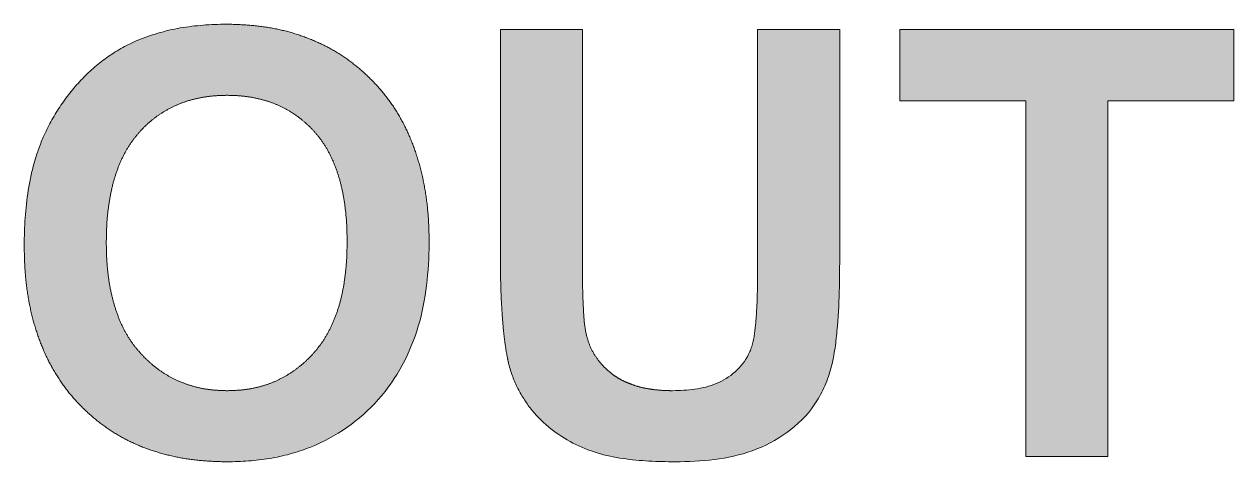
# Model space of a CAD drawing. Extents: x 222 to 1672, y 144 to 807.
# Drawn here: x 457.51 to 463.18, y 445.69 to 447.74 of the extents above; entities that cross this region are included whole.
import ezdxf

# ---------------------------------------------------------------- set-up
doc = ezdxf.new("R2010")
doc.units = 0
doc.header["$LTSCALE"] = 2
doc.header["$MEASUREMENT"] = 0
doc.linetypes.add('PHANTOM', pattern=[12.7, 6.35, -1.27, 1.27, -1.27, 1.27, -1.27])
doc.layers.get('0').update_dxf_attribs({"linetype": 'CONTINUOUS'})
doc.layers.add('DIM', color=7, linetype='CONTINUOUS')

msp = doc.modelspace()

# ---------------------------------------------------------------- hatches: boundary and pattern name
at = {"layer": 'DIM', "lineweight": 5}
h = msp.add_hatch(color=256, dxfattribs=at)
edge = h.paths.add_edge_path(flags=0)
edge.add_spline(control_points=[(458.03376, 447.665), (457.98475, 447.64251), (457.93759, 447.61714), (457.85191, 447.5551), (457.81216, 447.51992), (457.73855, 447.44172), (457.70538, 447.39972), (457.64573, 447.31043), (457.62138, 447.2628), (457.59866, 447.21428)], knot_values=[0, 0, 0, 0, 0.25, 0.25, 0.5, 0.5, 0.75, 0.75, 1, 1, 1, 1], weights=[1, 1, 1, 1, 1, 1, 1, 1, 1, 1], degree=3, periodic=0)
edge.add_spline(control_points=[(457.59866, 447.21428), (457.58228, 447.17406), (457.56709, 447.13352), (457.54411, 447.05034), (457.53554, 447.00793), (457.5143, 446.87943), (457.50982, 446.79261), (457.50932, 446.70586)], knot_values=[0, 0, 0, 0, 0.25, 0.25, 0.5, 0.5, 1, 1, 1, 1], weights=[1, 1, 1, 1, 1, 1, 1, 1], degree=3, periodic=0)
edge.add_spline(control_points=[(457.50932, 446.70586), (457.51004, 446.66737), (457.51143, 446.59245), (457.52378, 446.48326), (457.54336, 446.3803), (457.57208, 446.28384), (457.60787, 446.19334), (457.65288, 446.10971), (457.70481, 446.0317), (457.76568, 445.96129), (457.83282, 445.89806), (457.90584, 445.84254), (457.98485, 445.79599), (458.0693, 445.7577), (458.15944, 445.7286), (458.25487, 445.70719), (458.35609, 445.69488), (458.42542, 445.69313), (458.46084, 445.69224)], knot_values=[0, 0, 0, 0, 0.0733974, 0.1428423, 0.2092771, 0.2730235, 0.3345088, 0.3945577, 0.4538259, 0.5128901, 0.57163, 0.6294471, 0.6874558, 0.7461609, 0.8059244, 0.8677789, 0.9324468, 1, 1, 1, 1], weights=[1, 1, 1, 1, 1, 1, 1, 1, 1, 1, 1, 1, 1, 1, 1, 1, 1, 1, 1], degree=3, periodic=0)
edge.add_spline(control_points=[(458.46084, 445.69224), (458.5269, 445.69391), (458.59283, 445.69691), (458.72311, 445.71863), (458.78721, 445.73595), (458.97005, 445.80783), (459.08033, 445.88575), (459.25612, 446.08266), (459.31782, 446.20235), (459.39322, 446.45374), (459.40433, 446.58371), (459.40675, 446.71508)], knot_values=[0, 0, 0, 0, 0.125, 0.125, 0.25, 0.25, 0.5, 0.5, 0.75, 0.75, 1, 1, 1, 1], weights=[1, 1, 1, 1, 1, 1, 1, 1, 1, 1, 1, 1], degree=3, periodic=0)
edge.add_spline(control_points=[(459.40675, 446.71508), (459.40602, 446.75437), (459.40459, 446.83088), (459.39247, 446.9424), (459.3722, 447.04724), (459.34374, 447.14559), (459.30733, 447.23736), (459.26265, 447.32262), (459.20955, 447.40109), (459.14856, 447.47247), (459.08084, 447.5361), (459.00749, 447.59187), (458.92865, 447.63901), (458.8442, 447.67702), (458.75481, 447.70742), (458.6597, 447.72846), (458.5592, 447.74092), (458.49039, 447.74264), (458.45523, 447.74352)], knot_values=[0, 0, 0, 0, 0.0743618, 0.1447927, 0.2120174, 0.2762552, 0.3383112, 0.3985791, 0.4581039, 0.5172729, 0.5759289, 0.6336658, 0.6913678, 0.7494017, 0.808636, 0.8697791, 0.9334594, 1, 1, 1, 1], weights=[1, 1, 1, 1, 1, 1, 1, 1, 1, 1, 1, 1, 1, 1, 1, 1, 1, 1, 1], degree=3, periodic=0)
edge.add_spline(control_points=[(458.45523, 447.74352), (458.38324, 447.74266), (458.31156, 447.738), (458.16948, 447.7134), (458.10036, 447.69232), (458.03376, 447.665)], knot_values=[0, 0, 0, 0, 0.5, 0.5, 1, 1, 1, 1], weights=[1, 1, 1, 1, 1, 1], degree=3, periodic=0)
edge = h.paths.add_edge_path(flags=0)
edge.add_spline(control_points=[(459.02214, 446.72469), (459.02176, 446.69649), (459.02102, 446.64172), (459.01303, 446.56239), (459.00149, 446.48835), (458.98425, 446.4198), (458.96187, 446.35672), (458.93465, 446.29902), (458.90238, 446.24688), (458.8655, 446.20024), (458.82435, 446.15946), (458.78069, 446.12343), (458.73386, 446.09341), (458.68465, 446.0681), (458.63239, 446.04901), (458.57735, 446.03526), (458.51957, 446.02724), (458.4801, 446.02614), (458.46004, 446.02557)], knot_values=[0, 0, 0, 0, 0.0834026, 0.1619943, 0.2356551, 0.3049397, 0.3708004, 0.4333645, 0.4933397, 0.5518378, 0.6088328, 0.6644329, 0.7190114, 0.7730828, 0.827837, 0.8832261, 0.9406685, 1, 1, 1, 1], weights=[1, 1, 1, 1, 1, 1, 1, 1, 1, 1, 1, 1, 1, 1, 1, 1, 1, 1, 1], degree=3, periodic=0)
edge.add_spline(control_points=[(458.46004, 446.02557), (458.43999, 446.02615), (458.40052, 446.02728), (458.34267, 446.03513), (458.28774, 446.0495), (458.23525, 446.06865), (458.18551, 446.0937), (458.13809, 446.12382), (458.0941, 446.16025), (458.05273, 446.20153), (458.01486, 446.24791), (457.9823, 446.30005), (457.95507, 446.35741), (457.9327, 446.41984), (457.91502, 446.48739), (457.90299, 446.56008), (457.89506, 446.63784), (457.89432, 446.69142), (457.89393, 446.71908)], knot_values=[0, 0, 0, 0, 0.0595377, 0.1171798, 0.172859, 0.2278035, 0.2827709, 0.3378725, 0.3942238, 0.4519776, 0.5111751, 0.5715687, 0.6339923, 0.6993357, 0.768192, 0.841001, 0.9178928, 1, 1, 1, 1], weights=[1, 1, 1, 1, 1, 1, 1, 1, 1, 1, 1, 1, 1, 1, 1, 1, 1, 1, 1], degree=3, periodic=0)
edge.add_spline(control_points=[(457.89393, 446.71908), (457.89438, 446.74714), (457.89524, 446.80149), (457.90231, 446.88027), (457.91492, 446.95344), (457.93128, 447.02147), (457.95351, 447.08394), (457.98023, 447.14112), (458.01195, 447.19287), (458.04874, 447.23871), (458.0892, 447.27927), (458.13305, 447.31431), (458.18015, 447.34387), (458.23009, 447.36825), (458.28324, 447.38743), (458.33949, 447.40031), (458.39876, 447.40861), (458.43931, 447.40965), (458.46004, 447.41019)], knot_values=[0, 0, 0, 0, 0.0830901, 0.1609354, 0.2339541, 0.3028278, 0.3678762, 0.4299756, 0.489466, 0.547157, 0.6036493, 0.6588078, 0.7130151, 0.768026, 0.8230709, 0.8799592, 0.9386341, 1, 1, 1, 1], weights=[1, 1, 1, 1, 1, 1, 1, 1, 1, 1, 1, 1, 1, 1, 1, 1, 1, 1, 1], degree=3, periodic=0)
edge.add_spline(control_points=[(458.46004, 447.41019), (458.48077, 447.40965), (458.52131, 447.40858), (458.58049, 447.40042), (458.63657, 447.38715), (458.68971, 447.36897), (458.73935, 447.34446), (458.78605, 447.31535), (458.82915, 447.28032), (458.86949, 447.24073), (458.90571, 447.19524), (458.93693, 447.144), (458.9635, 447.08745), (458.98505, 447.02539), (459.00173, 446.95791), (459.0136, 446.88503), (459.02088, 446.8067), (459.02171, 446.75262), (459.02214, 446.72469)], knot_values=[0, 0, 0, 0, 0.061789, 0.1208686, 0.1777615, 0.2334288, 0.2879285, 0.3425096, 0.3971779, 0.4532156, 0.5107448, 0.5700975, 0.6317349, 0.6967238, 0.765686, 0.8387495, 0.916735, 1, 1, 1, 1], weights=[1, 1, 1, 1, 1, 1, 1, 1, 1, 1, 1, 1, 1, 1, 1, 1, 1, 1, 1], degree=3, periodic=0)
h = msp.add_hatch(color=256, dxfattribs=at)
edge = h.paths.add_edge_path(flags=0)
edge.add_spline(control_points=[(460.54698, 446.02557), (460.53268, 446.02578), (460.50484, 446.02618), (460.46419, 446.03002), (460.42586, 446.03536), (460.38976, 446.04334), (460.35621, 446.05422), (460.32479, 446.06717), (460.29528, 446.08164), (460.26052, 446.1053), (460.22211, 446.13876), (460.18444, 446.18567), (460.15593, 446.2389), (460.14558, 446.27784), (460.14033, 446.29761)], knot_values=[0, 0, 0, 0, 0.0803892, 0.1565413, 0.2294004, 0.2979068, 0.36417, 0.4274865, 0.4889498, 0.5485211, 0.6634667, 0.7740687, 0.8852632, 1, 1, 1, 1], weights=[1, 1, 1, 1, 1, 1, 1, 1, 1, 1, 1, 1, 1, 1, 1], degree=3, periodic=0)
edge.add_spline(control_points=[(460.14033, 446.29761), (460.13072, 446.3529), (460.12874, 446.40882), (460.12464, 446.52065), (460.1251, 446.5766), (460.1247, 446.63254)], knot_values=[0, 0, 0, 0, 0.5, 0.5, 1, 1, 1, 1], weights=[1, 1, 1, 1, 1, 1], degree=3, periodic=0)
edge.add_line((460.1247, 446.63254), (460.1247, 447.71788))
edge.add_line((460.1247, 447.71788), (459.74009, 447.71788))
edge.add_line((459.74009, 447.71788), (459.74009, 446.65538))
edge.add_spline(control_points=[(459.74009, 446.65538), (459.74031, 446.6284), (459.74075, 446.57605), (459.74209, 446.50017), (459.74535, 446.42938), (459.74988, 446.36368), (459.75467, 446.30296), (459.76169, 446.24741), (459.76937, 446.19697), (459.77614, 446.16524), (459.77935, 446.15017)], knot_values=[0, 0, 0, 0, 0.1594276, 0.3094102, 0.448454, 0.5781748, 0.6985722, 0.808306, 0.9089911, 1, 1, 1, 1], weights=[1, 1, 1, 1, 1, 1, 1, 1, 1, 1, 1], degree=3, periodic=0)
edge.add_spline(control_points=[(459.77935, 446.15017), (459.79027, 446.11039), (459.80353, 446.07165), (459.84117, 445.99913), (459.86393, 445.96417), (459.94144, 445.86926), (460.00787, 445.81816), (460.15265, 445.7421), (460.23344, 445.71943), (460.39484, 445.69603), (460.47662, 445.69329), (460.5586, 445.69224)], knot_values=[0, 0, 0, 0, 0.125, 0.125, 0.25, 0.25, 0.5, 0.5, 0.75, 0.75, 1, 1, 1, 1], weights=[1, 1, 1, 1, 1, 1, 1, 1, 1, 1, 1, 1], degree=3, periodic=0)
edge.add_spline(control_points=[(460.5586, 445.69224), (460.68135, 445.69297), (460.80604, 445.70293), (461.03457, 445.78593), (461.1414, 445.85835), (461.24529, 446.00913), (461.27039, 446.06602), (461.30358, 446.18354), (461.31132, 446.24412), (461.32825, 446.42709), (461.32962, 446.54943), (461.32983, 446.67181)], knot_values=[0, 0, 0, 0, 0.25, 0.25, 0.5, 0.5, 0.625, 0.625, 0.75, 0.75, 1, 1, 1, 1], weights=[1, 1, 1, 1, 1, 1, 1, 1, 1, 1, 1, 1], degree=3, periodic=0)
edge.add_line((461.32983, 446.67181), (461.32983, 447.71788))
edge.add_line((461.32983, 447.71788), (460.94522, 447.71788))
edge.add_line((460.94522, 447.71788), (460.94522, 446.60931))
edge.add_spline(control_points=[(460.94522, 446.60931), (460.94485, 446.53975), (460.94479, 446.47011), (460.93844, 446.36616), (460.93581, 446.33155), (460.92676, 446.26263), (460.91877, 446.22784), (460.87201, 446.13467), (460.81584, 446.08485), (460.68717, 446.03294), (460.61656, 446.02684), (460.54698, 446.02557)], knot_values=[0, 0, 0, 0, 0.25, 0.25, 0.375, 0.375, 0.5, 0.5, 0.75, 0.75, 1, 1, 1, 1], weights=[1, 1, 1, 1, 1, 1, 1, 1, 1, 1, 1, 1], degree=3, periodic=0)
msp.add_hatch(color=256, dxfattribs=at).paths.add_polyline_path([(461.61188, 447.38455), (462.20163, 447.38455), (462.20163, 445.71788), (462.58624, 445.71788), (462.58624, 447.38455), (463.17599, 447.38455), (463.17599, 447.71788), (461.61188, 447.71788)], flags=0)

# ---------------------------------------------------------------- linework, layer by layer
at = {"linetype": 'PHANTOM', "lineweight": 5}
for p, q in [((459.74009, 447.71788), (460.1247, 447.71788)), ((459.74009, 446.65538), (459.74009, 447.71788)), ((460.1247, 447.71788), (460.1247, 446.63254)), ((460.94522, 447.71788), (461.32983, 447.71788)), ((460.94522, 446.60931), (460.94522, 447.71788)), ((461.32983, 447.71788), (461.32983, 446.67181)), ((461.61188, 447.71788), (463.17599, 447.71788)), ((461.61188, 447.38455), (461.61188, 447.71788)), ((463.17599, 447.71788), (463.17599, 447.38455)), ((462.20163, 447.38455), (461.61188, 447.38455)), ((462.20163, 445.71788), (462.20163, 447.38455)), ((463.17599, 447.38455), (462.58624, 447.38455)), ((462.58624, 447.38455), (462.58624, 445.71788)), ((462.58624, 445.71788), (462.20163, 445.71788))]:
    msp.add_line(p, q, dxfattribs=at)
for points, knots in [([(458.03376, 447.665), (458.10036, 447.69232), (458.16948, 447.7134), (458.31156, 447.738), (458.38324, 447.74266), (458.45523, 447.74352)], [0, 0, 0, 0, 0.5, 0.5, 1, 1, 1, 1]), ([(458.45523, 447.74352), (458.49039, 447.74264), (458.5592, 447.74092), (458.6597, 447.72846), (458.75481, 447.70742), (458.8442, 447.67702), (458.92865, 447.63901), (459.00749, 447.59187), (459.08084, 447.5361), (459.14856, 447.47247), (459.20955, 447.40109), (459.26265, 447.32262), (459.30733, 447.23736), (459.34374, 447.14559), (459.3722, 447.04724), (459.39247, 446.9424), (459.40459, 446.83088), (459.40602, 446.75437), (459.40675, 446.71508)], [0, 0, 0, 0, 0.0665406, 0.1302209, 0.191364, 0.2505983, 0.3086322, 0.3663342, 0.4240711, 0.4827271, 0.5418961, 0.6014209, 0.6616888, 0.7237448, 0.7879826, 0.8552073, 0.9256382, 1, 1, 1, 1]), ([(457.59866, 447.21428), (457.62138, 447.2628), (457.64573, 447.31043), (457.70538, 447.39972), (457.73855, 447.44172), (457.81216, 447.51992), (457.85191, 447.5551), (457.93759, 447.61714), (457.98475, 447.64251), (458.03376, 447.665)], [0, 0, 0, 0, 0.25, 0.25, 0.5, 0.5, 0.75, 0.75, 1, 1, 1, 1]), ([(458.46004, 447.41019), (458.43931, 447.40965), (458.39876, 447.40861), (458.33949, 447.40031), (458.28324, 447.38743), (458.23009, 447.36825), (458.18015, 447.34387), (458.13305, 447.31431), (458.0892, 447.27927), (458.04874, 447.23871), (458.01195, 447.19287), (457.98023, 447.14112), (457.95351, 447.08394), (457.93128, 447.02147), (457.91492, 446.95344), (457.90231, 446.88027), (457.89524, 446.80149), (457.89438, 446.74714), (457.89393, 446.71908)], [0, 0, 0, 0, 0.0613659, 0.1200408, 0.1769291, 0.231974, 0.2869849, 0.3411922, 0.3963507, 0.452843, 0.510534, 0.5700244, 0.6321238, 0.6971722, 0.7660459, 0.8390646, 0.9169099, 1, 1, 1, 1]), ([(459.02214, 446.72469), (459.02171, 446.75262), (459.02088, 446.8067), (459.0136, 446.88503), (459.00173, 446.95791), (458.98505, 447.02539), (458.9635, 447.08745), (458.93693, 447.144), (458.90571, 447.19524), (458.86949, 447.24073), (458.82915, 447.28032), (458.78605, 447.31535), (458.73935, 447.34446), (458.68971, 447.36897), (458.63657, 447.38715), (458.58049, 447.40042), (458.52131, 447.40858), (458.48077, 447.40965), (458.46004, 447.41019)], [0, 0, 0, 0, 0.083265, 0.1612505, 0.234314, 0.3032762, 0.3682651, 0.4299025, 0.4892552, 0.5467844, 0.6028221, 0.6574904, 0.7120715, 0.7665712, 0.8222385, 0.8791314, 0.938211, 1, 1, 1, 1]), ([(457.50932, 446.70586), (457.50982, 446.79261), (457.5143, 446.87943), (457.53554, 447.00793), (457.54411, 447.05034), (457.56709, 447.13352), (457.58228, 447.17406), (457.59866, 447.21428)], [0, 0, 0, 0, 0.5, 0.5, 0.75, 0.75, 1, 1, 1, 1]), ([(458.46084, 445.69224), (458.42542, 445.69313), (458.35609, 445.69488), (458.25487, 445.70719), (458.15944, 445.7286), (458.0693, 445.7577), (457.98485, 445.79599), (457.90584, 445.84254), (457.83282, 445.89806), (457.76568, 445.96129), (457.70481, 446.0317), (457.65288, 446.10971), (457.60787, 446.19334), (457.57208, 446.28384), (457.54336, 446.3803), (457.52378, 446.48326), (457.51143, 446.59245), (457.51004, 446.66737), (457.50932, 446.70586)], [0, 0, 0, 0, 0.0675532, 0.1322211, 0.1940756, 0.2538391, 0.3125442, 0.3705529, 0.42837, 0.4871099, 0.5461741, 0.6054423, 0.6654912, 0.7269765, 0.7907229, 0.8571577, 0.9266026, 1, 1, 1, 1]), ([(457.89393, 446.71908), (457.89432, 446.69142), (457.89506, 446.63784), (457.90299, 446.56008), (457.91502, 446.48739), (457.9327, 446.41984), (457.95507, 446.35741), (457.9823, 446.30005), (458.01486, 446.24791), (458.05273, 446.20153), (458.0941, 446.16025), (458.13809, 446.12382), (458.18551, 446.0937), (458.23525, 446.06865), (458.28774, 446.0495), (458.34267, 446.03513), (458.40052, 446.02728), (458.43999, 446.02615), (458.46004, 446.02557)], [0, 0, 0, 0, 0.0821072, 0.158999, 0.231808, 0.3006643, 0.3660077, 0.4284313, 0.4888249, 0.5480224, 0.6057762, 0.6621275, 0.7172291, 0.7721965, 0.827141, 0.8828202, 0.9404623, 1, 1, 1, 1]), ([(458.46004, 446.02557), (458.4801, 446.02614), (458.51957, 446.02724), (458.57735, 446.03526), (458.63239, 446.04901), (458.68465, 446.0681), (458.73386, 446.09341), (458.78069, 446.12343), (458.82435, 446.15946), (458.8655, 446.20024), (458.90238, 446.24688), (458.93465, 446.29902), (458.96187, 446.35672), (458.98425, 446.4198), (459.00149, 446.48835), (459.01303, 446.56239), (459.02102, 446.64172), (459.02176, 446.69649), (459.02214, 446.72469)], [0, 0, 0, 0, 0.0593315, 0.1167739, 0.172163, 0.2269172, 0.2809886, 0.3355671, 0.3911672, 0.4481622, 0.5066603, 0.5666355, 0.6291996, 0.6950603, 0.7643449, 0.8380057, 0.9165974, 1, 1, 1, 1]), ([(459.40675, 446.71508), (459.40433, 446.58371), (459.39322, 446.45374), (459.31782, 446.20235), (459.25612, 446.08266), (459.08033, 445.88575), (458.97005, 445.80783), (458.78721, 445.73595), (458.72311, 445.71863), (458.59283, 445.69691), (458.5269, 445.69391), (458.46084, 445.69224)], [0, 0, 0, 0, 0.25, 0.25, 0.5, 0.5, 0.75, 0.75, 0.875, 0.875, 1, 1, 1, 1]), ([(459.77935, 446.15017), (459.77614, 446.16524), (459.76937, 446.19697), (459.76169, 446.24741), (459.75467, 446.30296), (459.74988, 446.36368), (459.74535, 446.42938), (459.74209, 446.50017), (459.74075, 446.57605), (459.74031, 446.6284), (459.74009, 446.65538)], [0, 0, 0, 0, 0.0910089, 0.191694, 0.3014278, 0.4218252, 0.551546, 0.6905898, 0.8405724, 1, 1, 1, 1]), ([(461.32983, 446.67181), (461.32962, 446.54943), (461.32825, 446.42709), (461.31132, 446.24412), (461.30358, 446.18354), (461.27039, 446.06602), (461.24529, 446.00913), (461.1414, 445.85835), (461.03457, 445.78593), (460.80604, 445.70293), (460.68135, 445.69297), (460.5586, 445.69224)], [0, 0, 0, 0, 0.25, 0.25, 0.375, 0.375, 0.5, 0.5, 0.75, 0.75, 1, 1, 1, 1]), ([(460.1247, 446.63254), (460.1251, 446.5766), (460.12464, 446.52065), (460.12874, 446.40882), (460.13072, 446.3529), (460.14033, 446.29761)], [0, 0, 0, 0, 0.5, 0.5, 1, 1, 1, 1]), ([(460.54698, 446.02557), (460.61656, 446.02684), (460.68717, 446.03294), (460.81584, 446.08485), (460.87201, 446.13467), (460.91877, 446.22784), (460.92676, 446.26263), (460.93581, 446.33155), (460.93844, 446.36616), (460.94479, 446.47011), (460.94485, 446.53975), (460.94522, 446.60931)], [0, 0, 0, 0, 0.25, 0.25, 0.5, 0.5, 0.625, 0.625, 0.75, 0.75, 1, 1, 1, 1]), ([(460.14033, 446.29761), (460.14558, 446.27784), (460.15593, 446.2389), (460.18444, 446.18567), (460.22211, 446.13876), (460.26052, 446.1053), (460.29528, 446.08164), (460.32479, 446.06717), (460.35621, 446.05422), (460.38976, 446.04334), (460.42586, 446.03536), (460.46419, 446.03002), (460.50484, 446.02618), (460.53268, 446.02578), (460.54698, 446.02557)], [0, 0, 0, 0, 0.1147368, 0.2259313, 0.3365333, 0.4514789, 0.5110502, 0.5725135, 0.63583, 0.7020932, 0.7705996, 0.8434587, 0.9196108, 1, 1, 1, 1]), ([(460.5586, 445.69224), (460.47662, 445.69329), (460.39484, 445.69603), (460.23344, 445.71943), (460.15265, 445.7421), (460.00787, 445.81816), (459.94144, 445.86926), (459.86393, 445.96417), (459.84117, 445.99913), (459.80353, 446.07165), (459.79027, 446.11039), (459.77935, 446.15017)], [0, 0, 0, 0, 0.25, 0.25, 0.5, 0.5, 0.75, 0.75, 0.875, 0.875, 1, 1, 1, 1])]:
    msp.add_open_spline(points, degree=3, knots=knots, dxfattribs=at)

doc.saveas('drawing.dxf')
